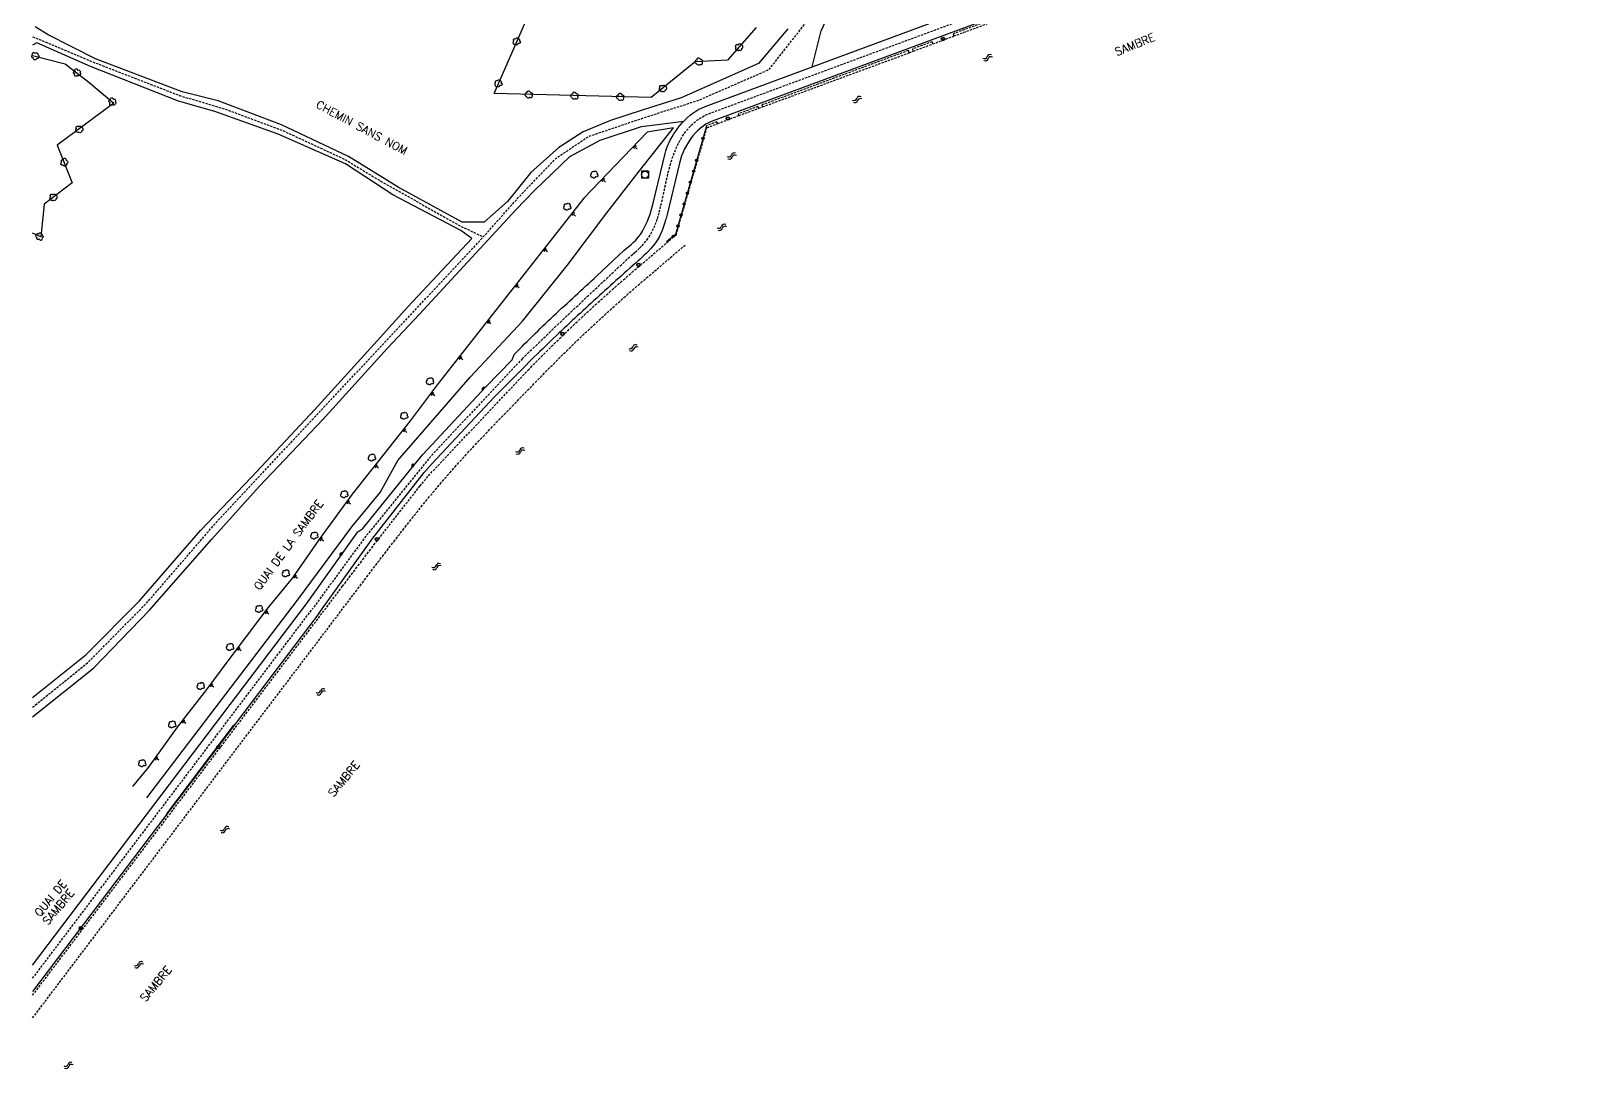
# Model space of a CAD drawing. Header units: millimetres. Extents: x 151000 to 152000, y 121000 to 122001.
# Drawn here: x 150999.6 to 151337.4, y 121458.6 to 121685.7 of the extents above; entities that cross this region are included whole.
import ezdxf
from ezdxf.enums import TextEntityAlignment as Align

# ---------------------------------------------------------------- set-up
doc = ezdxf.new("R2010")
doc.units = ezdxf.units.MM
doc.linetypes.add('DASHED', pattern=[0.75, 0.5, -0.25])
doc.layers.get('0').update_dxf_attribs({"linetype": 'CONTINUOUS'})
for name, color, linetype in [('W0001', 6, 'DASHED'), ('W0008', 7, 'CONTINUOUS'), ('W0112', 1, 'DASHED'), ('W0211', 2, 'CONTINUOUS'), ('W0300', 7, 'CONTINUOUS'), ('W0302', 3, 'CONTINUOUS'), ('W0322', 7, 'CONTINUOUS'), ('W0400', 7, 'CONTINUOUS'), ('W0420', 7, 'CONTINUOUS'), ('W0454', 7, 'CONTINUOUS'), ('W0500', 5, 'DASHED'), ('W0989', 7, 'CONTINUOUS')]:
    doc.layers.add(name, color=color, linetype=linetype)
doc.styles.get("Standard").update_dxf_attribs({"font": 'romans.shx', "width": 0.85})

# ---------------------------------------------------------------- blocks, each defined once
blk = doc.blocks.new('t322o')
at = {"color": 0, "linetype": 'Continuous'}
for radius in [0.25, 0.15]:
    blk.add_circle((0, 0), radius, dxfattribs=at)
blk = doc.blocks.new('T300')
for p, q in [((-0.8, 0.51), (-0.86, 0.34)), ((-0.86, 0.34), (-0.86, 0.17)), ((-0.86, 0.17), (-0.74, 0.06)), ((-0.69, 0.63), (-0.8, 0.51)), ((-0.8, -0.06), (-0.74, 0.06)), ((-0.74, 0.06), (-0.69, 0.11)), ((-0.57, 0.69), (-0.69, 0.63)), ((-0.46, 0.69), (-0.57, 0.69)), ((-0.29, 0.63), (-0.46, 0.69)), ((-0.29, 0.63), (-0.17, 0.74)), ((-0.23, 0.57), (-0.29, 0.63)), ((-0.17, 0.74), (-0.06, 0.8)), ((-0.06, 0.8), (0.06, 0.8)), ((0.06, 0.8), (0.23, 0.74)), ((0.23, 0.74), (0.34, 0.63)), ((0.34, 0.63), (0.4, 0.51)), ((0.46, 0.46), (0.34, 0.46)), ((0.4, 0.51), (0.4, 0.46)), ((0.57, 0.4), (0.46, 0.46)), ((0.57, 0.4), (0.69, 0.29)), ((0.69, 0.29), (0.74, 0.17)), ((0.74, 0.06), (0.69, -0.17)), ((0.74, 0.17), (0.74, 0.06)), ((-0.8, -0.17), (-0.8, -0.06)), ((-0.8, -0.23), (-0.8, -0.17)), ((-0.74, -0.34), (-0.8, -0.23)), ((-0.69, -0.4), (-0.74, -0.34)), ((-0.51, -0.46), (-0.69, -0.4)), ((-0.4, -0.46), (-0.51, -0.46)), ((-0.4, -0.46), (-0.34, -0.46)), ((-0.34, -0.46), (-0.34, -0.4)), ((-0.34, -0.51), (-0.34, -0.46)), ((-0.29, -0.63), (-0.34, -0.51)), ((-0.17, -0.74), (-0.29, -0.63)), ((-0.06, -0.8), (-0.17, -0.74)), ((0.06, -0.8), (-0.06, -0.8)), ((0.17, -0.74), (0.06, -0.8)), ((0.23, -0.69), (0.17, -0.74)), ((0.29, -0.46), (0.23, -0.46)), ((0.29, -0.63), (0.23, -0.69)), ((0.46, -0.4), (0.29, -0.46)), ((0.34, -0.51), (0.29, -0.63)), ((0.34, -0.51), (0.34, -0.46)), ((0.57, -0.34), (0.46, -0.4)), ((0.63, -0.29), (0.57, -0.34)), ((0.69, -0.17), (0.63, -0.29))]:
    blk.add_line(p, q)
blk = doc.blocks.new('t500o')
at = {"color": 0, "linetype": 'Continuous'}
for centre, start, end in [((-0.5, 0.625), 216.8699, 323.1301), ((0.5, -0.125), 36.8699, 143.1301), ((0.5, -0.625), 36.8699, 143.1301), ((-0.5, 0.125), 216.8699, 323.1301)]:
    blk.add_arc(centre, 0.625, start, end, dxfattribs=at)
blk = doc.blocks.new('t211o')
at = {"color": 0, "linetype": 'Continuous'}
for p, q in [((-0.29, 0.5), (-0.29, 0)), ((0, 1), (0, 0)), ((0.29, 0.5), (0.29, 0))]:
    blk.add_line(p, q, dxfattribs=at)
blk = doc.blocks.new('T400')
for p, q in [((-0.15, 0.3), (0.15, 0.3)), ((-0.15, -0.25), (-0.15, 0.3)), ((-0.15, 0.15), (0.15, 0.15)), ((-0.15, 0), (0.15, 0)), ((0.15, 0.3), (0.15, -0.25)), ((-0.15, -0.15), (0.15, -0.15)), ((-0.15, -0.25), (-0.15, -0.3)), ((-0.15, -0.3), (0.15, -0.3)), ((0.15, -0.3), (0.15, -0.25))]:
    blk.add_line(p, q)
blk = doc.blocks.new('T420')
for p, q in [((0.75, 0.75), (-0.75, 0.75)), ((-0.75, 0.75), (-0.75, -0.75)), ((0.75, 0.75), (0.75, -0.75)), ((0.75, -0.75), (-0.75, -0.75))]:
    blk.add_line(p, q)
blk.add_ellipse((0, 0), major_axis=(-0.53, 0.53), ratio=1, start_param=3.926991, end_param=10.210176)

msp = doc.modelspace()

# ---------------------------------------------------------------- linework, layer by layer
at = {"layer": 'W0001'}
for p, q in [((151147.82, 121667.57), (151324.65, 121733.05)), ((151143.99, 121665.04), (151144.56, 121665.57)), ((151144.56, 121665.57), (151145.15, 121666.06)), ((151145.15, 121666.06), (151145.78, 121666.51)), ((151145.78, 121666.51), (151146.43, 121666.92)), ((151146.43, 121666.92), (151147.11, 121667.27)), ((151147.11, 121667.27), (151147.82, 121667.57)), ((151141.69, 121662), (151142.09, 121662.65)), ((151142.09, 121662.65), (151142.51, 121663.28)), ((151142.51, 121663.28), (151142.97, 121663.89)), ((151142.97, 121663.89), (151143.46, 121664.48)), ((151143.46, 121664.48), (151143.99, 121665.04)), ((151140.11, 121658.53), (151140.38, 121659.24)), ((151140.38, 121659.24), (151140.67, 121659.95)), ((151140.67, 121659.95), (151140.98, 121660.65)), ((151140.98, 121660.65), (151141.32, 121661.33)), ((151141.32, 121661.33), (151141.69, 121662)), ((151138.96, 121654.69), (151139.16, 121655.47)), ((151139.16, 121655.47), (151139.37, 121656.25)), ((151139.37, 121656.25), (151139.61, 121657.03)), ((151139.61, 121657.03), (151139.85, 121657.81)), ((151139.85, 121657.81), (151140.11, 121658.53)), ((151138.25, 121651.52), (151138.41, 121652.32)), ((151138.41, 121652.32), (151138.59, 121653.11)), ((151138.59, 121653.11), (151138.77, 121653.9)), ((151138.77, 121653.9), (151138.96, 121654.69)), ((151137.57, 121648.35), (151137.74, 121649.14)), ((151137.74, 121649.14), (151137.91, 121649.93)), ((151137.91, 121649.93), (151138.08, 121650.73)), ((151138.08, 121650.73), (151138.25, 121651.52)), ((151136.61, 121644.67), (151136.82, 121645.36)), ((151136.82, 121645.36), (151137.01, 121646.06)), ((151137.01, 121646.06), (151137.19, 121646.76)), ((151137.19, 121646.76), (151137.38, 121647.55)), ((151137.38, 121647.55), (151137.57, 121648.35)), ((151135.17, 121641.28), (151135.55, 121641.99)), ((151135.55, 121641.99), (151135.86, 121642.65)), ((151135.86, 121642.65), (151136.14, 121643.31)), ((151136.14, 121643.31), (151136.39, 121643.99)), ((151136.39, 121643.99), (151136.61, 121644.67)), ((151132.79, 121638.23), (151133.25, 121638.69)), ((151133.25, 121638.69), (151133.78, 121639.3)), ((151133.78, 121639.3), (151134.28, 121639.93)), ((151134.28, 121639.93), (151134.74, 121640.6)), ((151134.74, 121640.6), (151135.17, 121641.28)), ((151129.03, 121634.83), (151129.63, 121635.38)), ((151129.63, 121635.38), (151130.23, 121635.94)), ((151130.23, 121635.94), (151130.82, 121636.5)), ((151130.82, 121636.5), (151131.33, 121636.92)), ((151131.33, 121636.92), (151131.82, 121637.35)), ((151131.82, 121637.35), (151132.31, 121637.78)), ((151132.31, 121637.78), (151132.79, 121638.23)), ((151125.44, 121631.47), (151126.04, 121632.03)), ((151126.04, 121632.03), (151126.64, 121632.59)), ((151126.64, 121632.59), (151127.23, 121633.15)), ((151127.23, 121633.15), (151127.83, 121633.71)), ((151127.83, 121633.71), (151128.43, 121634.27)), ((151128.43, 121634.27), (151129.03, 121634.83)), ((151121.86, 121628.11), (151122.45, 121628.67)), ((151122.45, 121628.67), (151123.05, 121629.23)), ((151123.05, 121629.23), (151123.65, 121629.79)), ((151123.65, 121629.79), (151124.25, 121630.35)), ((151124.25, 121630.35), (151124.84, 121630.91)), ((151124.84, 121630.91), (151125.44, 121631.47)), ((151118.28, 121624.74), (151118.88, 121625.3)), ((151118.88, 121625.3), (151119.47, 121625.86)), ((151119.47, 121625.86), (151120.07, 121626.43)), ((151120.07, 121626.43), (151120.66, 121626.99)), ((151120.66, 121626.99), (151121.26, 121627.55)), ((151121.26, 121627.55), (151121.86, 121628.11)), ((151114.72, 121621.36), (151115.31, 121621.92)), ((151115.31, 121621.92), (151115.9, 121622.49)), ((151115.9, 121622.49), (151116.5, 121623.05)), ((151116.5, 121623.05), (151117.09, 121623.61)), ((151117.09, 121623.61), (151117.69, 121624.18)), ((151117.69, 121624.18), (151118.28, 121624.74)), ((151111.17, 121617.96), (151111.76, 121618.52)), ((151111.76, 121618.52), (151112.35, 121619.09)), ((151112.35, 121619.09), (151112.94, 121619.66)), ((151112.94, 121619.66), (151113.53, 121620.23)), ((151113.53, 121620.23), (151114.13, 121620.79)), ((151114.13, 121620.79), (151114.72, 121621.36)), ((151107.64, 121614.54), (151108.23, 121615.11)), ((151108.23, 121615.11), (151108.81, 121615.68)), ((151108.81, 121615.68), (151109.4, 121616.25)), ((151109.4, 121616.25), (151109.99, 121616.82)), ((151109.99, 121616.82), (151110.58, 121617.39)), ((151110.58, 121617.39), (151111.17, 121617.96)), ((151107.05, 121613.96), (151107.64, 121614.54)), ((151000, 121478.44), (151061.25, 121559.34))]:
    msp.add_line(p, q, dxfattribs=at)
at = {"layer": 'W0001', "flags": 128}
for points in [[(151000, 121537.74), (151012.18, 121547.6), (151024.87, 121560.46), (151040.59, 121578.67), (151097.59, 121639.56), (151106.17, 121649.21), (151114.39, 121657.78), (151121.53, 121662.6), (151134.75, 121667.06), (151145.47, 121670.46), (151161.02, 121677.24), (151194.07, 121719.39), (151201.76, 121730.28), (151208.9, 121743.14), (151228.74, 121766.89), (151235.88, 121784.21), (151286.27, 121823.67), (151303.06, 121835.46), (151312.18, 121838.67), (151323.61, 121840.28), (151337.45, 121840.72)], [(151000, 121684.42), (151012.95, 121678.99), (151032.19, 121671.52), (151042.01, 121668.62), (151054.61, 121663.92), (151068.31, 121657.56), (151076.05, 121652.85)], [(151076.05, 121652.85), (151093.49, 121643.03), (151098.53, 121640.62)], [(151107.05, 121613.96), (151087.32, 121592.96), (151072.51, 121574.7), (151061.25, 121559.34)]]:
    msp.add_lwpolyline(points, dxfattribs=at)
at = {"layer": 'W0008'}
for p, q in [((151147.07, 121669.18), (151274.14, 121716.27)), ((151275.52, 121712.99), (151148.57, 121665.95)), ((151145.66, 121668.54), (151146.35, 121668.89)), ((151146.35, 121668.89), (151147.07, 121669.18)), ((151141.52, 121665.01), (151142.03, 121665.59)), ((151142.03, 121665.59), (151142.57, 121666.16)), ((151142.57, 121666.16), (151143.13, 121666.7)), ((151143.13, 121666.7), (151143.73, 121667.22)), ((151143.73, 121667.22), (151144.35, 121667.7)), ((151144.35, 121667.7), (151144.99, 121668.14)), ((151144.99, 121668.14), (151145.66, 121668.54)), ((151147.88, 121665.66), (151147.22, 121665.3)), ((151148.57, 121665.95), (151147.88, 121665.66)), ((151139.42, 121661.81), (151139.79, 121662.49)), ((151139.79, 121662.49), (151140.18, 121663.14)), ((151140.18, 121663.14), (151140.6, 121663.78)), ((151140.6, 121663.78), (151141.05, 121664.4)), ((151141.05, 121664.4), (151141.52, 121665.01)), ((151144.35, 121662.72), (151143.83, 121662.06)), ((151144.9, 121663.36), (151144.35, 121662.72)), ((151145.43, 121663.91), (151144.9, 121663.36)), ((151146, 121664.41), (151145.43, 121663.91)), ((151146.6, 121664.88), (151146, 121664.41)), ((151147.22, 121665.3), (151146.6, 121664.88)), ((151135.67, 121648.03), (151138.28, 121658.86)), ((151138.28, 121658.86), (151138.45, 121659.47)), ((151138.45, 121659.47), (151138.65, 121660.07)), ((151138.65, 121660.07), (151138.88, 121660.66)), ((151138.88, 121660.66), (151139.14, 121661.24)), ((151139.14, 121661.24), (151139.42, 121661.81)), ((151142.2, 121659.13), (151141.9, 121658.35)), ((151142.55, 121659.89), (151142.2, 121659.13)), ((151142.94, 121660.64), (151142.55, 121659.89)), ((151143.36, 121661.36), (151142.94, 121660.64)), ((151143.83, 121662.06), (151143.36, 121661.36)), ((151141.43, 121656.76), (151138.72, 121645.49)), ((151141.64, 121657.56), (151141.43, 121656.76)), ((151141.9, 121658.35), (151141.64, 121657.56)), ((151134.71, 121644.85), (151134.99, 121645.63)), ((151134.99, 121645.63), (151135.24, 121646.43)), ((151135.24, 121646.43), (151135.46, 121647.23)), ((151135.46, 121647.23), (151135.67, 121648.03)), ((151138.72, 121645.49), (151138.64, 121645.2)), ((151132.89, 121641.18), (151133.32, 121641.87)), ((151133.32, 121641.87), (151133.71, 121642.58)), ((151133.71, 121642.58), (151134.07, 121643.31)), ((151134.07, 121643.31), (151134.41, 121644.07)), ((151134.41, 121644.07), (151134.71, 121644.85)), ((151137.61, 121642), (151137.34, 121641.33)), ((151137.86, 121642.68), (151137.61, 121642)), ((151138.08, 121643.37), (151137.86, 121642.68)), ((151138.3, 121644.06), (151138.08, 121643.37)), ((151138.39, 121644.34), (151138.3, 121644.06)), ((151138.48, 121644.63), (151138.39, 121644.34)), ((151138.56, 121644.91), (151138.48, 121644.63)), ((151138.64, 121645.2), (151138.56, 121644.91)), ((151129.8, 121638.09), (151130.33, 121638.54)), ((151130.33, 121638.54), (151130.87, 121638.99)), ((151130.87, 121638.99), (151131.39, 121639.44)), ((151131.39, 121639.44), (151131.88, 121639.93)), ((151131.88, 121639.93), (151132.41, 121640.53)), ((151132.41, 121640.53), (151132.89, 121641.18)), ((151135.69, 121638.67), (151135.17, 121638.05)), ((151136.18, 121639.31), (151135.69, 121638.67)), ((151136.63, 121639.99), (151136.18, 121639.31)), ((151137.03, 121640.68), (151136.63, 121639.99)), ((151137.34, 121641.33), (151137.03, 121640.68)), ((151123.34, 121632.07), (151129.28, 121637.63)), ((151129.28, 121637.63), (151129.8, 121638.09)), ((151132.37, 121635.38), (151131.76, 121634.84)), ((151132.82, 121635.78), (151132.37, 121635.38)), ((151133.28, 121636.19), (151132.82, 121635.78)), ((151133.73, 121636.6), (151133.28, 121636.19)), ((151134.18, 121637.03), (151133.73, 121636.6)), ((151134.61, 121637.46), (151134.18, 121637.03)), ((151135.17, 121638.05), (151134.61, 121637.46)), ((151122.75, 121631.53), (151123.34, 121632.07)), ((151128.74, 121632.13), (151128.14, 121631.59)), ((151129.35, 121632.67), (151128.74, 121632.13)), ((151129.95, 121633.22), (151129.35, 121632.67)), ((151130.55, 121633.76), (151129.95, 121633.22)), ((151131.16, 121634.3), (151130.55, 121633.76)), ((151131.76, 121634.84), (151131.16, 121634.3)), ((151119.21, 121628.26), (151119.8, 121628.8)), ((151119.8, 121628.8), (151120.39, 121629.35)), ((151120.39, 121629.35), (151120.98, 121629.89)), ((151120.98, 121629.89), (151121.57, 121630.43)), ((151121.57, 121630.43), (151122.16, 121630.98)), ((151122.16, 121630.98), (151122.75, 121631.53)), ((151124.53, 121628.34), (151123.93, 121627.79)), ((151125.13, 121628.88), (151124.53, 121628.34)), ((151125.73, 121629.42), (151125.13, 121628.88)), ((151126.33, 121629.97), (151125.73, 121629.42)), ((151126.94, 121630.51), (151126.33, 121629.97)), ((151127.54, 121631.05), (151126.94, 121630.51)), ((151128.14, 121631.59), (151127.54, 121631.05)), ((151115.07, 121624.45), (151115.66, 121625)), ((151115.66, 121625), (151116.25, 121625.55)), ((151116.25, 121625.55), (151116.84, 121626.09)), ((151116.84, 121626.09), (151117.43, 121626.63)), ((151117.43, 121626.63), (151118.02, 121627.18)), ((151118.02, 121627.18), (151118.61, 121627.72)), ((151118.61, 121627.72), (151119.21, 121628.26)), ((151120.94, 121625.06), (151120.34, 121624.51)), ((151121.54, 121625.61), (151120.94, 121625.06)), ((151122.13, 121626.16), (151121.54, 121625.61)), ((151122.73, 121626.7), (151122.13, 121626.16)), ((151123.33, 121627.25), (151122.73, 121626.7)), ((151123.93, 121627.79), (151123.33, 121627.25)), ((151111.57, 121621.14), (151112.15, 121621.69)), ((151112.15, 121621.69), (151112.73, 121622.25)), ((151112.73, 121622.25), (151113.31, 121622.8)), ((151113.31, 121622.8), (151113.9, 121623.35)), ((151113.9, 121623.35), (151114.48, 121623.9)), ((151114.48, 121623.9), (151115.07, 121624.45)), ((151117.37, 121621.76), (151116.78, 121621.2)), ((151117.97, 121622.31), (151117.37, 121621.76)), ((151118.56, 121622.86), (151117.97, 121622.31)), ((151119.15, 121623.41), (151118.56, 121622.86)), ((151119.75, 121623.96), (151119.15, 121623.41)), ((151120.34, 121624.51), (151119.75, 121623.96)), ((151108.14, 121617.77), (151108.71, 121618.33)), ((151108.71, 121618.33), (151109.28, 121618.9)), ((151109.28, 121618.9), (151109.85, 121619.46)), ((151109.85, 121619.46), (151110.42, 121620.02)), ((151110.42, 121620.02), (151111, 121620.58)), ((151111, 121620.58), (151111.57, 121621.14)), ((151113.83, 121618.4), (151113.24, 121617.83)), ((151114.43, 121618.97), (151113.83, 121618.4)), ((151115.02, 121619.53), (151114.43, 121618.97)), ((151115.61, 121620.09), (151115.02, 121619.53)), ((151116.19, 121620.65), (151115.61, 121620.09)), ((151116.78, 121621.2), (151116.19, 121620.65)), ((151105.31, 121614.92), (151105.87, 121615.49)), ((151105.87, 121615.49), (151106.44, 121616.06)), ((151106.44, 121616.06), (151107, 121616.63)), ((151107, 121616.63), (151107.57, 121617.2)), ((151107.57, 121617.2), (151108.14, 121617.77)), ((151110.28, 121614.94), (151109.69, 121614.36)), ((151110.87, 121615.52), (151110.28, 121614.94)), ((151111.46, 121616.1), (151110.87, 121615.52)), ((151112.05, 121616.68), (151111.46, 121616.1)), ((151112.64, 121617.25), (151112.05, 121616.68)), ((151113.24, 121617.83), (151112.64, 121617.25)), ((151108.52, 121613.19), (151107.94, 121612.6)), ((151109.1, 121613.77), (151108.52, 121613.19)), ((151109.69, 121614.36), (151109.1, 121613.77)), ((151000, 121481.35), (151059.89, 121560.37)), ((151062.56, 121558.24), (151000, 121475.54))]:
    msp.add_line(p, q, dxfattribs=at)
for points in [[(151170.45, 121677.83), (151172.38, 121685.67), (151175.38, 121692.13), (151185.32, 121705.28), (151196.26, 121719.19), (151206.31, 121733.94), (151212.17, 121742.7), (151220.37, 121753.37), (151231.44, 121768.17), (151239.29, 121784.17)], [(151165.11, 121686.1), (151158.68, 121678.56), (151141.8, 121671.03), (151133.28, 121668.36), (151126.36, 121666.12), (151120.38, 121663.6), (151115.04, 121660.17), (151108.89, 121654.68), (151103.8, 121648.34), (151098.74, 121643.82), (151093.9, 121643.86), (151079.93, 121651.48), (151069.07, 121658.24), (151054.41, 121665.15), (151040.59, 121670.37), (151032.7, 121672.35), (151013.73, 121679.54), (151003.42, 121684.79), (151000.56, 121686.58)], [(151000, 121539.84), (151011.67, 121549.22), (151023.39, 121561.04), (151036.73, 121576.38), (151047.84, 121588.06), (151061.69, 121602.9), (151075.33, 121617.92), (151082.06, 121625.32), (151096.05, 121640.27), (151093.61, 121642.03), (151078.75, 121649.8), (151068.4, 121656.6), (151053.68, 121663.12), (151039.84, 121668.02), (151031.88, 121670.35), (151012.64, 121677.87), (151000.91, 121683.04), (151000, 121682.53)], [(151000, 121535.66), (151013.28, 121546.27), (151025.55, 121558.98), (151039.2, 121574.5), (151049.53, 121586.02), (151063.54, 121600.75), (151077.55, 121616.18), (151084.57, 121623.7), (151105.65, 121646.57), (151109.7, 121650.8), (151117.43, 121658.22), (151124.06, 121661.75), (151133.11, 121664.79), (151142.39, 121665.97)], [(151059.89, 121560.37), (151071.08, 121576.14), (151072.22, 121576.8), (151083.28, 121590.55), (151085.3, 121593.03), (151099.06, 121607.83), (151104.88, 121613.7), (151105.31, 121614.92)], [(151062.56, 121558.24), (151074.35, 121574.74), (151085.57, 121589.05), (151087.37, 121591.05), (151100.91, 121605.6), (151107.94, 121612.6)], [(151029.36, 121514.4), (151043.96, 121533.78)]]:
    msp.add_lwpolyline(points, dxfattribs=at)
at = {"layer": 'W0112'}
for p, q in [((151233.94, 121697.2), (151201.25, 121685.04)), ((151201.43, 121684.57), (151234.14, 121696.66)), ((151196.64, 121683.32), (151192.36, 121681.73)), ((151192.54, 121681.26), (151196.83, 121682.82)), ((151196.83, 121682.82), (151196.64, 121683.32)), ((151196.83, 121682.82), (151201.43, 121684.57)), ((151201.25, 121685.04), (151201.43, 121684.57)), ((151191.47, 121681.4), (151159.45, 121669.48)), ((151159.6, 121669.07), (151191.66, 121680.9)), ((151191.66, 121680.9), (151191.47, 121681.4)), ((151191.66, 121680.9), (151192.54, 121681.26)), ((151192.36, 121681.73), (151192.54, 121681.26)), ((151158.59, 121669.16), (151154.25, 121667.54)), ((151158.74, 121668.75), (151158.59, 121669.16)), ((151158.74, 121668.75), (151159.6, 121669.07)), ((151159.45, 121669.48), (151159.6, 121669.07)), ((151149.61, 121665.81), (151147.25, 121664.93)), ((151149.76, 121665.4), (151149.61, 121665.81)), ((151149.76, 121665.4), (151154.4, 121667.16)), ((151154.25, 121667.54), (151154.4, 121667.16)), ((151154.4, 121667.16), (151158.74, 121668.75)), ((151140.69, 121641.1), (151147.42, 121664.48)), ((151147.25, 121664.93), (151147.42, 121664.48)), ((151147.42, 121664.48), (151149.76, 121665.4)), ((151132.91, 121634.46), (151140.69, 121641.1)), ((151134.85, 121632.18), (151142.64, 121638.82)), ((151129.16, 121631.23), (151129.78, 121631.77)), ((151129.78, 121631.77), (151130.4, 121632.31)), ((151130.4, 121632.31), (151131.03, 121632.85)), ((151131.03, 121632.85), (151131.65, 121633.39)), ((151131.65, 121633.39), (151132.28, 121633.92)), ((151132.28, 121633.92), (151132.91, 121634.46)), ((151134.23, 121631.65), (151134.85, 121632.18)), ((151125.45, 121627.94), (151126.06, 121628.49)), ((151126.06, 121628.49), (151126.68, 121629.04)), ((151126.68, 121629.04), (151127.3, 121629.59)), ((151127.3, 121629.59), (151127.92, 121630.14)), ((151127.92, 121630.14), (151128.54, 121630.68)), ((151128.54, 121630.68), (151129.16, 121631.23)), ((151129.91, 121627.89), (151130.52, 121628.43)), ((151130.52, 121628.43), (151131.14, 121628.97)), ((151131.14, 121628.97), (151131.75, 121629.51)), ((151131.75, 121629.51), (151132.37, 121630.04)), ((151132.37, 121630.04), (151132.99, 121630.58)), ((151132.99, 121630.58), (151133.61, 121631.11)), ((151133.61, 121631.11), (151134.23, 121631.65)), ((151121.79, 121624.61), (151122.39, 121625.17)), ((151122.39, 121625.17), (151123, 121625.73)), ((151123, 121625.73), (151123.61, 121626.29)), ((151123.61, 121626.29), (151124.22, 121626.84)), ((151124.22, 121626.84), (151124.84, 121627.39)), ((151124.84, 121627.39), (151125.45, 121627.94)), ((151126.24, 121624.62), (151126.85, 121625.17)), ((151126.85, 121625.17), (151127.46, 121625.72)), ((151127.46, 121625.72), (151128.07, 121626.26)), ((151128.07, 121626.26), (151128.68, 121626.81)), ((151128.68, 121626.81), (151129.29, 121627.35)), ((151129.29, 121627.35), (151129.91, 121627.89)), ((151118.17, 121621.23), (151118.77, 121621.8)), ((151118.77, 121621.8), (151119.37, 121622.36)), ((151119.37, 121622.36), (151119.97, 121622.93)), ((151119.97, 121622.93), (151120.58, 121623.49)), ((151120.58, 121623.49), (151121.18, 121624.05)), ((151121.18, 121624.05), (151121.79, 121624.61)), ((151122.63, 121621.3), (151123.23, 121621.86)), ((151123.23, 121621.86), (151123.83, 121622.41)), ((151123.83, 121622.41), (151124.43, 121622.97)), ((151124.43, 121622.97), (151125.03, 121623.52)), ((151125.03, 121623.52), (151125.64, 121624.07)), ((151125.64, 121624.07), (151126.24, 121624.62)), ((151114.61, 121617.79), (151115.2, 121618.37)), ((151115.2, 121618.37), (151115.79, 121618.94)), ((151115.79, 121618.94), (151116.38, 121619.52)), ((151116.38, 121619.52), (151116.98, 121620.09)), ((151116.98, 121620.09), (151117.57, 121620.66)), ((151117.57, 121620.66), (151118.17, 121621.23)), ((151119.06, 121617.93), (151119.65, 121618.49)), ((151119.65, 121618.49), (151120.24, 121619.06)), ((151120.24, 121619.06), (151120.84, 121619.62)), ((151120.84, 121619.62), (151121.43, 121620.18)), ((151121.43, 121620.18), (151122.03, 121620.74)), ((151122.03, 121620.74), (151122.63, 121621.3)), ((151111.17, 121614.37), (151111.74, 121614.94)), ((151111.74, 121614.94), (151112.31, 121615.51)), ((151112.31, 121615.51), (151112.88, 121616.08)), ((151112.88, 121616.08), (151113.46, 121616.65)), ((151113.46, 121616.65), (151114.03, 121617.22)), ((151114.03, 121617.22), (151114.61, 121617.79)), ((151115.57, 121614.52), (151116.14, 121615.08)), ((151116.14, 121615.08), (151116.71, 121615.65)), ((151116.71, 121615.65), (151117.3, 121616.22)), ((151117.3, 121616.22), (151117.88, 121616.79)), ((151117.88, 121616.79), (151118.47, 121617.36)), ((151118.47, 121617.36), (151119.06, 121617.93)), ((151108.33, 121611.48), (151108.9, 121612.06)), ((151108.9, 121612.06), (151109.47, 121612.64)), ((151109.47, 121612.64), (151110.03, 121613.21)), ((151110.03, 121613.21), (151110.6, 121613.79)), ((151110.6, 121613.79), (151111.17, 121614.37)), ((151112.16, 121611.09), (151112.72, 121611.67)), ((151112.72, 121611.67), (151113.29, 121612.24)), ((151113.29, 121612.24), (151113.86, 121612.81)), ((151113.86, 121612.81), (151114.42, 121613.38)), ((151114.42, 121613.38), (151114.99, 121613.95)), ((151114.99, 121613.95), (151115.57, 121614.52)), ((151108.78, 121607.64), (151109.34, 121608.22)), ((151109.34, 121608.22), (151109.9, 121608.79)), ((151109.9, 121608.79), (151110.47, 121609.37)), ((151110.47, 121609.37), (151111.03, 121609.95)), ((151111.03, 121609.95), (151111.59, 121610.52)), ((151111.59, 121610.52), (151112.16, 121611.09)), ((151105.42, 121604.17), (151105.98, 121604.75)), ((151105.98, 121604.75), (151106.54, 121605.33)), ((151106.54, 121605.33), (151107.1, 121605.9)), ((151107.1, 121605.9), (151107.66, 121606.48)), ((151107.66, 121606.48), (151108.22, 121607.06)), ((151108.22, 121607.06), (151108.78, 121607.64)), ((151102.53, 121601.18), (151103.11, 121601.78)), ((151103.11, 121601.78), (151103.69, 121602.38)), ((151103.69, 121602.38), (151104.26, 121602.97)), ((151104.26, 121602.97), (151104.84, 121603.57)), ((151104.84, 121603.57), (151105.42, 121604.17)), ((151099.08, 121597.59), (151099.65, 121598.19)), ((151099.65, 121598.19), (151100.23, 121598.79)), ((151100.23, 121598.79), (151100.8, 121599.39)), ((151100.8, 121599.39), (151101.38, 121599.99)), ((151101.38, 121599.99), (151101.95, 121600.59)), ((151101.95, 121600.59), (151102.53, 121601.18)), ((151095.67, 121593.96), (151096.23, 121594.57)), ((151096.23, 121594.57), (151096.8, 121595.18)), ((151096.8, 121595.18), (151097.37, 121595.78)), ((151097.37, 121595.78), (151097.94, 121596.39)), ((151097.94, 121596.39), (151098.51, 121596.99)), ((151098.51, 121596.99), (151099.08, 121597.59)), ((151092.87, 121590.9), (151093.43, 121591.52)), ((151093.43, 121591.52), (151093.99, 121592.13)), ((151093.99, 121592.13), (151094.54, 121592.74)), ((151094.54, 121592.74), (151095.11, 121593.35)), ((151095.11, 121593.35), (151095.67, 121593.96)), ((151089.6, 121587.17), (151090.13, 121587.79)), ((151090.13, 121587.79), (151090.67, 121588.41)), ((151090.67, 121588.41), (151091.22, 121589.04)), ((151091.22, 121589.04), (151091.77, 121589.66)), ((151091.77, 121589.66), (151092.32, 121590.28)), ((151092.32, 121590.28), (151092.87, 121590.9)), ((151087, 121584.07), (151087.52, 121584.69)), ((151087.52, 121584.69), (151088.04, 121585.32)), ((151088.04, 121585.32), (151088.56, 121585.94)), ((151088.56, 121585.94), (151089.08, 121586.56)), ((151089.08, 121586.56), (151089.6, 121587.17)), ((151084.45, 121580.93), (151084.96, 121581.56)), ((151084.96, 121581.56), (151085.47, 121582.19)), ((151085.47, 121582.19), (151085.98, 121582.82)), ((151085.98, 121582.82), (151086.49, 121583.45)), ((151086.49, 121583.45), (151087, 121584.07)), ((151081.44, 121577.14), (151081.94, 121577.77)), ((151081.94, 121577.77), (151082.44, 121578.41)), ((151082.44, 121578.41), (151082.94, 121579.04)), ((151082.94, 121579.04), (151083.44, 121579.67)), ((151083.44, 121579.67), (151083.95, 121580.3)), ((151083.95, 121580.3), (151084.45, 121580.93)), ((151078.95, 121573.95), (151079.45, 121574.59)), ((151079.45, 121574.59), (151079.94, 121575.23)), ((151079.94, 121575.23), (151080.44, 121575.86)), ((151080.44, 121575.86), (151080.94, 121576.5)), ((151080.94, 121576.5), (151081.44, 121577.14)), ((151072.65, 121570.65), (151073.14, 121571.3)), ((151073.14, 121571.3), (151073.63, 121571.94)), ((151073.63, 121571.94), (151074.13, 121572.59)), ((151074.13, 121572.59), (151074.62, 121573.23)), ((151074.62, 121573.23), (151075.11, 121573.88)), ((151076.49, 121570.74), (151076.98, 121571.39)), ((151076.98, 121571.39), (151077.48, 121572.03)), ((151077.48, 121572.03), (151077.97, 121572.67)), ((151077.97, 121572.67), (151078.46, 121573.31)), ((151078.46, 121573.31), (151078.95, 121573.95)), ((151070.2, 121567.42), (151070.69, 121568.07)), ((151070.69, 121568.07), (151071.18, 121568.71)), ((151071.18, 121568.71), (151071.67, 121569.36)), ((151071.67, 121569.36), (151072.16, 121570.01)), ((151072.16, 121570.01), (151072.65, 121570.65)), ((151073.56, 121566.89), (151074.04, 121567.53)), ((151074.04, 121567.53), (151074.53, 121568.17)), ((151074.53, 121568.17), (151075.02, 121568.82)), ((151075.02, 121568.82), (151075.51, 121569.46)), ((151075.51, 121569.46), (151076, 121570.1)), ((151076, 121570.1), (151076.49, 121570.74)), ((151000, 121474.74), (151067.75, 121564.19)), ((151067.75, 121564.19), (151068.24, 121564.83)), ((151068.24, 121564.83), (151068.73, 121565.48)), ((151068.73, 121565.48), (151069.22, 121566.13)), ((151069.22, 121566.13), (151069.71, 121566.78)), ((151069.71, 121566.78), (151070.2, 121567.42)), ((151071.12, 121563.66), (151071.6, 121564.31)), ((151071.6, 121564.31), (151072.09, 121564.95)), ((151072.09, 121564.95), (151072.58, 121565.6)), ((151072.58, 121565.6), (151073.07, 121566.24)), ((151073.07, 121566.24), (151073.56, 121566.89)), ((151000, 121469.77), (151070.14, 121562.38)), ((151070.14, 121562.38), (151070.63, 121563.02)), ((151070.63, 121563.02), (151071.12, 121563.66))]:
    msp.add_line(p, q, dxfattribs=at)
msp.add_lwpolyline([(151075.16, 121573.94), (151075.16, 121573.94), (151084.68, 121586.11), (151086.53, 121588.38), (151108.33, 121611.48)], dxfattribs=at)
at = {"layer": 'W0211'}
for points in [[(151140.1, 121664.49), (151134.35, 121663.54), (151120.52, 121649.11), (151088.47, 121608.23), (151082.55, 121600.36), (151075.41, 121591.38), (151069.9, 121584.38), (151062.56, 121574.36), (151056.81, 121566.04), (151051.44, 121559.46), (151044.43, 121550.19), (151038, 121541.61), (151031.61, 121533.4), (151025.27, 121524.59), (151021.86, 121520.41)], [(151024.98, 121517.91), (151039.89, 121537.52), (151058.16, 121561.48), (151069.82, 121577.23), (151076, 121584.69), (151079.85, 121591.72), (151095.68, 121609.92), (151107.08, 121622.2), (151116.88, 121634.4), (151125.54, 121645.89), (151132.38, 121654.68), (151140.1, 121664.49)]]:
    msp.add_lwpolyline(points, dxfattribs=at)
at = {"layer": 'W0302'}
for points in [[(151158.19, 121686.41), (151151.9, 121679.3), (151144.86, 121678.94), (151135.25, 121671.08), (151100.9, 121671.99), (151107.8, 121687.84)], [(151000, 121680.29), (151007.12, 121678.5), (151012.29, 121674.48), (151017.79, 121669.84), (151005.37, 121660.66), (151008.68, 121652.45), (151002.55, 121647.81), (151001.82, 121640.63), (151000, 121641.46)]]:
    msp.add_lwpolyline(points, dxfattribs=at)
at = {"layer": 'W0322'}
msp.add_lwpolyline([(151147.26, 121664.62), (151140.55, 121641.14), (151138.57, 121639.57)], dxfattribs=at)
at = {"layer": 'W0454'}
for centre, radius in [((151199.03, 121683.92), 0.375), ((151199.03, 121683.92), 0.315), ((151199.03, 121683.92), 0.0075), ((151152, 121666.51), 0.375), ((151152, 121666.51), 0.315), ((151152, 121666.51), 0.0075), ((151132.46, 121634.52), 0.375), ((151132.46, 121634.52), 0.315), ((151132.46, 121634.52), 0.0075), ((151115.85, 121619.41), 0.375), ((151115.85, 121619.41), 0.315), ((151115.85, 121619.41), 0.0075), ((151075.29, 121574.49), 0.375), ((151075.29, 121574.49), 0.315), ((151075.29, 121574.49), 0.0075), ((151040.62, 121529), 0.375), ((151040.62, 121529), 0.315), ((151040.62, 121529), 0.0075), ((151010.52, 121489.41), 0.375), ((151010.52, 121489.41), 0.315), ((151010.52, 121489.41), 0.0075)]:
    msp.add_circle(centre, radius, dxfattribs=at)

# ---------------------------------------------------------------- block references
at = {"layer": 'W0211'}
for p, rotation in [((151131.46, 121660.52), 226.2113791217519), ((151124.54, 121653.31), 226.2113791217519), ((151117.94, 121645.81), 231.9042823495661), ((151111.77, 121637.94), 231.9042823495661), ((151105.6, 121630.07), 231.9042823495661), ((151099.43, 121622.2), 231.9042823495661), ((151093.26, 121614.33), 231.9042823495661), ((151087.12, 121606.44), 233.0401488421455), ((151081.06, 121598.49), 231.4905742285569), ((151074.84, 121590.66), 231.8311330430153), ((151068.71, 121582.76), 233.7626262103507), ((151062.8, 121574.69), 233.7626262103507), ((151057.1, 121566.47), 235.3378480359887), ((151050.85, 121558.67), 232.9301160054497), ((151044.82, 121550.69), 232.9301160054497), ((151038.82, 121542.7), 233.1301023540471), ((151032.69, 121534.79), 232.0742430029118), ((151026.8, 121526.72), 234.2593282898551)]:
    msp.add_blockref('t211o', p, dxfattribs=dict(at, rotation=rotation))
at = {"layer": 'W0300'}
for p, rotation in [((151105.88, 121683.42), 66.48030816183918), ((151154.35, 121682.07), 228.4843681072772), ((151000.65, 121680.12), 345.8984179606149), ((151145.6, 121678.98), 182.9397520628935), ((151009.75, 121676.45), 322.1240963485337), ((151101.88, 121674.25), 66.48030816183918), ((151108.42, 121671.79), 178.4814103426385), ((151118.42, 121671.52), 178.4814103426385), ((151137.7, 121673.08), 219.2933035228387), ((151017.48, 121670.1), 319.8703491077646), ((151128.42, 121671.26), 178.4814103426385), ((151010.09, 121664.14), 216.4479181039012), ((151006.92, 121656.82), 291.9295565540959), ((151122.86, 121654.3), 56.04111427336629), ((151004.46, 121649.26), 217.1321463396185), ((151116.95, 121647.25), 56.04111427336629), ((151001.47, 121640.79), 155.4646860829838), ((151086.96, 121609.06), 56.04111427336629), ((151081.31, 121601.52), 56.04111427336629), ((151074.25, 121592.38), 56.04111427336629), ((151068.22, 121584.37), 56.04111427336629), ((151061.67, 121575.33), 56.04111427336629), ((151055.43, 121567.05), 56.04111427336629), ((151049.6, 121559.29), 56.04111427336629), ((151043.24, 121550.94), 56.04111427336629), ((151036.83, 121542.41), 56.04111427336629), ((151030.59, 121534.01), 56.04111427336629), ((151024.03, 121525.51), 56.04111427336629)]:
    msp.add_blockref('T300', p, dxfattribs=dict(at, rotation=rotation))
at = {"layer": 'W0322'}
for p, rotation in [((151146.57, 121662.21), 254.0487045330318), ((151145.2, 121657.4), 254.0487045330318), ((151143.82, 121652.6), 254.0487045330318), ((151144.51, 121655), 254.0487045330318), ((151143.13, 121650.19), 254.0487045330318), ((151141.76, 121645.39), 254.0487045330318), ((151142.45, 121647.79), 254.0487045330318), ((151141.07, 121642.98), 254.0487045330318), ((151140.09, 121640.78), 218.358448137537)]:
    msp.add_blockref('t322o', p, dxfattribs=dict(at, rotation=rotation))
at = {"layer": 'W0400'}
for p, rotation in [((151098.55, 121607.51), 317.3063079420874), ((151083.15, 121590.67), 321.4138714323858), ((151067.46, 121571.26), 324.1331200510963)]:
    msp.add_blockref('T400', p, dxfattribs=dict(at, rotation=rotation))
at = {"layer": 'W0420'}
msp.add_blockref('T420', (151133.9, 121654.24), dxfattribs=at)
at = {"layer": 'W0500', "rotation": 20.91988889341178}
for p in [(151208.8, 121679.83), (151180.29, 121670.68), (151152.85, 121658.32), (151150.7, 121642.72), (151131.34, 121616.37), (151106.59, 121593.79), (151088.3, 121568.51), (151063.02, 121541.09), (151042.04, 121510.97), (151023.21, 121481.4), (151007.84, 121459.4)]:
    msp.add_blockref('t500o', p, dxfattribs=at)

# ---------------------------------------------------------------- texts
at = {"layer": 'W0989'}
for s, rotation, p in [('SAMBRE', 22.2063, (151240.99, 121682.73)), ('CHEMIN SANS NOM', 331.7469, (151071.98, 121664.53)), ('QUAI DE LA SAMBRE', 53.76, (151056.01, 121573.2)), ('SAMBRE', 50.447, (151068.05, 121522.09)), ('QUAI DE', 50.447, (151003.99, 121495.9)), ('SAMBRE', 50.447, (151005.63, 121494.06)), ('SAMBRE', 50.447, (151026.93, 121477.25))]:
    msp.add_text(s, height=1.75, rotation=rotation, dxfattribs=at).set_placement(p, align=Align.MIDDLE)

doc.saveas('drawing.dxf')
